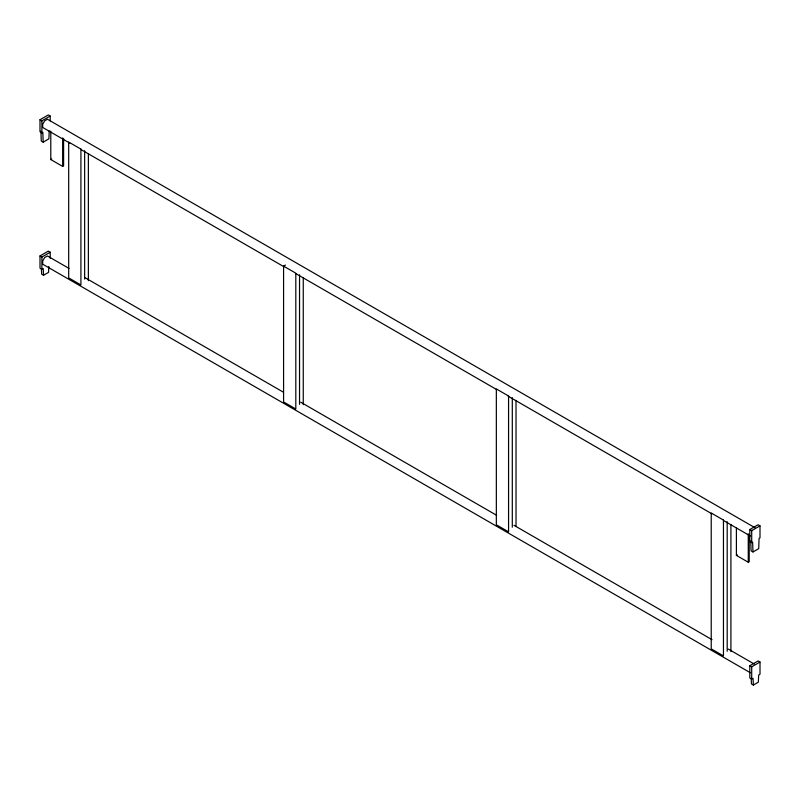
<?xml version="1.0" encoding="UTF-8"?>
<svg xmlns="http://www.w3.org/2000/svg" width="800" height="800" viewBox="0 0 800 800"><rect width="100%" height="100%" fill="white"/><g stroke="black" fill="none" stroke-linecap="round" stroke-linejoin="round"><path stroke-width="1.2" d="M84.65 279.07L84.65 150.7M88.37 280.66L88.37 153.54M299.54 404.38L299.54 274.77M303.26 404.72L303.26 277.6M516.02 526.31L516.02 400.44M730.91 651.62L730.91 524.5M49.19 130.86L48.92 138.85L43.18 142.16L41.28 141.06L40.93 131.2M48.81 266.44L48.55 272.36L43.55 275.25L41.65 274.15L41.39 268.53M752.98 551.96L758.72 548.65L759.07 538.38L760 537.84L760 525.85L758.1 524.75L749.81 529.54L749.81 541.53L751.7 542.63L752.63 542.1L752.98 551.96L751.08 550.86L750.73 541L749.81 541.53M43.18 142.16L42.83 132.3L41.9 132.83L40 131.73L40 119.74L48.3 114.95L50.2 116.05L50.2 120.85M40 119.74L41.9 120.84L50.2 116.05M50.79 131.07L50.79 159.56L51.74 159.01M50.79 159.56L62.65 166.4L63.6 165.85L63.6 138.61M43.55 275.25L43.23 268.51L41.9 269.28L40 268.18L40 255.93L48.3 251.14L50.2 252.24L50.2 258.36M40 255.93L41.9 257.03L50.2 252.24M283.58 266.11L295.81 273.18L295.81 409.02L283.58 401.96L283.58 266.11L285.44 265.04M749.81 529.54L751.7 530.64L760 525.85M736.4 528.14L736.4 555.39L737.35 554.84M736.4 555.39L748.26 562.23L749.21 561.69L749.21 534.44M753.35 685.05L753.03 678.31L751.7 679.08L749.8 677.98L749.8 665.73L758.1 660.94L760 662.04L760 674.28L758.67 675.05L758.35 682.16L753.35 685.05L751.45 683.95L751.19 678.33M749.8 665.73L751.7 666.83L760 662.04M755.14 527.82L47.44 119.23L44.66 120.84L42.69 124.24L42.69 127.45L69.75 143.08M81.66 149.95L284.07 266.81M295.98 273.69L496.23 389.3M508.13 396.17L711.63 513.66M723.54 520.53L750.4 536.04M69.09 268.46L47.44 255.97L44.66 257.57L42.69 260.98L42.69 264.19L750.4 672.78M85.32 277.84L283.41 392.2M300.72 402.2L496.64 515.31M513.96 525.31L712.05 639.67M728.28 649.05L754.26 664.05M751.7 530.64L751.7 542.63M751.7 666.83L751.7 679.08M748.26 533.75L748.26 562.23M727.19 521.67L727.19 651.28M512.3 397.6L512.3 527.21M62.65 137.92L62.65 166.4M41.9 120.84L41.9 132.83M41.9 257.03L41.9 269.28M80.92 149.11L68.69 142.05L68.69 277.89L80.92 284.96L80.92 149.11M508.57 396.01L496.34 388.95L496.34 524.79L508.57 531.86L508.57 396.01M723.46 520.08L711.23 513.01L711.23 648.86L723.46 655.92L723.46 520.08"/></g></svg>
